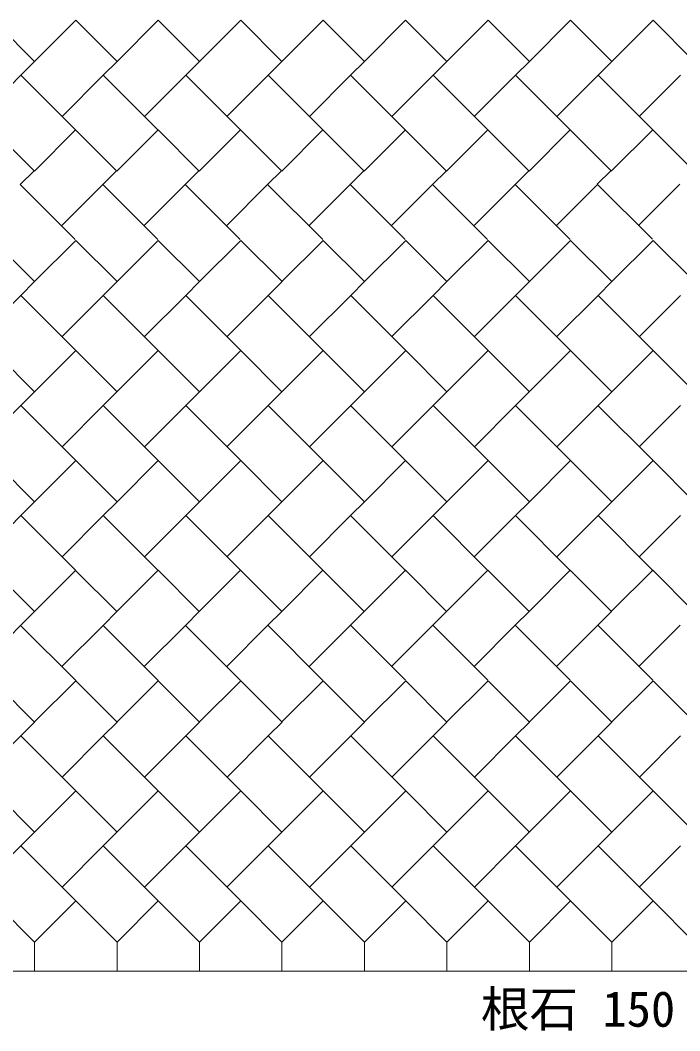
# Model space of a CAD drawing. Units: millimetres, scale not verified. Extents: x 13829 to 52926, y 6915 to 18132.
# Drawn here: x 20051 to 23442, y 7436 to 12632 of the extents above; entities that cross this region are included whole.
import ezdxf
from ezdxf.enums import TextEntityAlignment as Align

# ---------------------------------------------------------------- set-up
doc = ezdxf.new("R2010")
doc.units = ezdxf.units.MM
doc.header["$LTSCALE"] = 100
doc.layers.add('0_2', color=4, linetype='Continuous', lineweight=18)
doc.styles.add('ＭＳ ゴシック-5.0-0.0', font='')
doc.styles.get('ＭＳ ゴシック-5.0-0.0').set_extended_font_data('ＭＳ ゴシック-5.0-0.0')

msp = doc.modelspace()

# ---------------------------------------------------------------- linework, layer by layer
at = {"layer": '0_2'}
for p, q in [((20124.6, 12419.7), (19912.6, 12631.7)), ((20336.6, 12631.7), (20124.6, 12419.7)), ((20548.6, 12419.7), (20336.6, 12631.7)), ((20760.6, 12631.7), (20548.6, 12419.7)), ((20972.6, 12419.7), (20760.6, 12631.7)), ((21184.6, 12631.6), (20972.6, 12419.7)), ((21396.6, 12419.6), (21184.6, 12631.6)), ((21608.5, 12631.6), (21396.6, 12419.6)), ((21820.5, 12419.6), (21608.5, 12631.6)), ((22032.5, 12631.6), (21820.5, 12419.6)), ((22244.5, 12419.6), (22032.5, 12631.6)), ((22456.5, 12631.6), (22244.5, 12419.6)), ((22668.5, 12419.6), (22456.5, 12631.6)), ((22880.5, 12631.5), (22668.5, 12419.6)), ((23092.5, 12419.5), (22880.5, 12631.5)), ((23304.4, 12631.5), (23092.5, 12419.5)), ((23516.4, 12419.5), (23304.4, 12631.5)), ((20053.8, 12348.8), (20124.6, 12419.7)), ((20477.7, 12348.8), (20548.6, 12419.7)), ((20901.7, 12348.8), (20972.6, 12419.7)), ((21325.7, 12348.8), (21396.6, 12419.6)), ((21749.7, 12348.7), (21820.5, 12419.6)), ((22173.6, 12348.7), (22244.5, 12419.6)), ((22597.6, 12348.7), (22668.5, 12419.6)), ((23021.6, 12348.7), (23092.5, 12419.5)), ((20053.8, 12348.8), (19841.8, 12136.9)), ((20336.8, 12065.8), (20053.8, 12348.8)), ((20477.7, 12348.8), (20265.8, 12136.8)), ((20760.7, 12065.8), (20477.7, 12348.8)), ((20901.7, 12348.8), (20689.7, 12136.8)), ((21184.7, 12065.8), (20901.7, 12348.8)), ((21325.7, 12348.8), (21113.7, 12136.8)), ((21608.7, 12065.8), (21325.7, 12348.8)), ((21749.7, 12348.7), (21537.7, 12136.8)), ((22242.8, 11855.6), (21749.7, 12348.7)), ((22173.6, 12348.7), (21961.7, 12136.7)), ((22456.6, 12065.7), (22173.6, 12348.7)), ((22597.6, 12348.7), (22385.6, 12136.7)), ((22880.6, 12065.7), (22597.6, 12348.7)), ((23021.6, 12348.7), (22809.6, 12136.7)), ((23304.6, 12065.7), (23021.6, 12348.7)), ((23445.6, 12348.6), (23233.6, 12136.7)), ((20123.9, 11855.2), (19911.9, 12067.2)), ((20123.8, 11855.4), (20335.8, 12067.3)), ((20547.8, 11855.3), (20335.8, 12067.3)), ((20547.6, 11855.6), (20759.6, 12067.5)), ((20971.6, 11855.5), (20759.6, 12067.5)), ((20971.5, 11855.7), (21183.5, 12067.7)), ((21395.5, 11855.7), (21183.5, 12067.7)), ((21395.4, 11855.9), (21607.4, 12067.9)), ((21819.4, 11855.9), (21607.4, 12067.9)), ((21819.2, 11856.1), (22031.2, 12068.1)), ((22242.8, 11855.6), (22455.2, 12068.1)), ((22667.1, 11856.3), (22455.1, 12068.3)), ((22667.2, 11856.1), (22879.2, 12068)), ((23091, 11856.4), (22879, 12068.4)), ((23090.9, 11856.7), (23302.8, 12068.6)), ((23514.8, 11856.6), (23302.8, 12068.6)), ((20050.9, 11787.2), (20121.8, 11858.1)), ((20474.9, 11787.2), (20545.8, 11858.1)), ((20898.9, 11787.2), (20969.8, 11858.1)), ((21322.9, 11787.2), (21393.8, 11858.1)), ((21746.9, 11787.2), (21817.8, 11858.1)), ((22170.9, 11787.2), (22241.8, 11858.1)), ((22594.9, 11787.2), (22665.8, 11858.1)), ((23018, 11788.5), (23088.8, 11859.4)), ((20333.9, 11504.2), (20050.9, 11787.2)), ((20474.8, 11787.4), (20262.8, 11575.4)), ((20757.9, 11504.2), (20474.9, 11787.2)), ((20898.8, 11787.4), (20686.8, 11575.4)), ((21181.9, 11504.2), (20898.9, 11787.2)), ((21322.8, 11787.4), (21110.8, 11575.4)), ((21605.9, 11504.2), (21322.9, 11787.2)), ((21746.8, 11787.4), (21534.8, 11575.4)), ((22029.9, 11504.2), (21746.9, 11787.2)), ((22170.8, 11787.4), (21958.8, 11575.4)), ((22453.9, 11504.2), (22170.9, 11787.2)), ((22594.8, 11787.4), (22382.8, 11575.4)), ((22877.9, 11504.2), (22594.9, 11787.2)), ((23018.8, 11787.4), (22806.8, 11575.4)), ((23301, 11505.5), (23018, 11788.5)), ((23441.9, 11788.7), (23229.9, 11576.7)), ((20125, 11287.7), (19912.8, 11499.9)), ((20124.8, 11287.9), (20336.8, 11499.9)), ((20549, 11287.7), (20336.8, 11499.9)), ((20548.8, 11287.9), (20760.8, 11499.9)), ((20973, 11287.7), (20760.8, 11499.9)), ((20972.8, 11287.9), (21184.8, 11499.9)), ((21397, 11287.7), (21184.8, 11499.9)), ((21396.8, 11287.9), (21608.8, 11499.9)), ((21821, 11287.7), (21608.8, 11499.9)), ((21820.8, 11287.9), (22032.8, 11499.9)), ((22245, 11287.7), (22032.8, 11499.9)), ((22244.8, 11287.9), (22456.8, 11499.9)), ((22669, 11287.7), (22456.8, 11499.9)), ((22668.8, 11287.9), (22880.8, 11499.9)), ((23093, 11287.7), (22880.8, 11499.9)), ((23092.8, 11287.9), (23304.8, 11499.9)), ((23517, 11287.7), (23304.8, 11499.9)), ((20054, 11216.7), (20125, 11287.7)), ((20478, 11216.7), (20549, 11287.7)), ((20902, 11216.7), (20973, 11287.7)), ((21326, 11216.7), (21397, 11287.7)), ((21750, 11216.7), (21821, 11287.7)), ((22174, 11216.7), (22245, 11287.7)), ((22598, 11216.7), (22669, 11287.7)), ((23022, 11216.7), (23093, 11287.7)), ((19842.1, 11004.9), (20054, 11216.7)), ((20336.9, 10934), (20053.9, 11217)), ((20266.1, 11004.9), (20478, 11216.7)), ((20760.9, 10934), (20477.9, 11217)), ((20690.1, 11004.9), (20902, 11216.7)), ((21184.9, 10934), (20901.9, 11217)), ((21114.1, 11004.9), (21326, 11216.7)), ((21608.9, 10934), (21325.9, 11217)), ((21538.1, 11004.9), (21750, 11216.7)), ((22032.9, 10934), (21749.9, 11217)), ((21962.1, 11004.9), (22174, 11216.7)), ((22456.9, 10934), (22173.9, 11217)), ((22386.1, 11004.9), (22598, 11216.7)), ((22880.9, 10934), (22597.9, 11217)), ((22810.1, 11004.9), (23022, 11216.7)), ((23304.9, 10934), (23021.9, 11217)), ((23234.1, 11004.9), (23446, 11216.7)), ((19912.8, 10933.9), (20124.8, 10721.9)), ((20054, 10651), (20336.8, 10933.9)), ((20336.8, 10933.9), (20548.8, 10721.9)), ((20478, 10651), (20760.8, 10933.9)), ((20760.8, 10933.9), (20972.8, 10721.9)), ((20902, 10651), (21184.8, 10933.9)), ((21184.8, 10933.9), (21396.8, 10721.9)), ((21326, 10651), (21608.8, 10933.9)), ((21608.8, 10933.9), (21820.8, 10721.9)), ((21750, 10651), (22032.8, 10933.9)), ((22032.8, 10933.9), (22244.8, 10721.9)), ((22174, 10651), (22456.8, 10933.9)), ((22456.8, 10933.9), (22668.8, 10721.9)), ((22598, 10651), (22880.8, 10933.9)), ((22880.8, 10933.9), (23092.8, 10721.9)), ((23022, 10651), (23304.8, 10933.9)), ((23304.8, 10933.9), (23516.8, 10721.9)), ((19841.8, 10438.9), (20054, 10651)), ((20336.6, 10367.7), (20053.6, 10650.7)), ((20265.8, 10438.9), (20478, 10651)), ((20760.6, 10367.7), (20477.6, 10650.7)), ((20689.8, 10438.9), (20902, 10651)), ((21113.8, 10438.9), (21326, 10651)), ((21537.8, 10438.9), (21750, 10651)), ((21961.8, 10438.9), (22174, 10651)), ((22385.8, 10438.9), (22598, 10651)), ((22809.8, 10438.9), (23022, 10651)), ((23233.8, 10438.9), (23446, 10651)), ((21184.6, 10367.6), (20901.6, 10650.6)), ((21608.5, 10367.6), (21325.5, 10650.6)), ((22032.5, 10367.6), (21749.5, 10650.6)), ((22456.5, 10367.6), (22173.5, 10650.6)), ((22880.5, 10367.5), (22597.5, 10650.5)), ((23304.4, 10367.5), (23021.4, 10650.5)), ((20124.6, 10155.7), (19912.6, 10367.7)), ((20336.6, 10367.7), (20124.6, 10155.7)), ((20548.6, 10155.7), (20336.6, 10367.7)), ((20760.6, 10367.7), (20548.6, 10155.7)), ((20972.6, 10155.7), (20760.6, 10367.7)), ((21184.6, 10367.6), (20972.6, 10155.7)), ((21396.6, 10155.6), (21184.6, 10367.6)), ((21608.5, 10367.6), (21396.6, 10155.6)), ((21820.5, 10155.6), (21608.5, 10367.6)), ((22032.5, 10367.6), (21820.5, 10155.6)), ((22244.5, 10155.6), (22032.5, 10367.6)), ((22456.5, 10367.6), (22244.5, 10155.6)), ((22668.5, 10155.6), (22456.5, 10367.6)), ((22880.5, 10367.5), (22668.5, 10155.6)), ((23092.5, 10155.5), (22880.5, 10367.5)), ((23304.4, 10367.5), (23092.5, 10155.5)), ((23516.4, 10155.5), (23304.4, 10367.5)), ((20053.8, 10084.8), (20124.6, 10155.7)), ((20477.7, 10084.8), (20548.6, 10155.7)), ((20901.7, 10084.8), (20972.6, 10155.7)), ((21325.7, 10084.8), (21396.6, 10155.6)), ((21749.7, 10084.7), (21820.5, 10155.6)), ((22173.6, 10084.7), (22244.5, 10155.6)), ((22597.6, 10084.7), (22668.5, 10155.6)), ((23021.6, 10084.7), (23092.5, 10155.5)), ((20053.8, 10084.8), (19841.8, 9872.9)), ((20336.8, 9801.8), (20053.8, 10084.8)), ((20477.7, 10084.8), (20265.8, 9872.8)), ((20760.7, 9801.8), (20477.7, 10084.8)), ((20901.7, 10084.8), (20689.7, 9872.8)), ((21184.7, 9801.8), (20901.7, 10084.8)), ((21325.7, 10084.8), (21113.7, 9872.8)), ((21608.7, 9801.8), (21325.7, 10084.8)), ((21749.7, 10084.7), (21537.7, 9872.8)), ((22032.7, 9801.7), (21749.7, 10084.7)), ((22173.6, 10084.7), (21961.7, 9872.7)), ((22456.6, 9801.7), (22173.6, 10084.7)), ((22597.6, 10084.7), (22385.6, 9872.7)), ((22880.6, 9801.7), (22597.6, 10084.7)), ((23021.6, 10084.7), (22809.6, 9872.7)), ((23304.6, 9801.7), (23021.6, 10084.7)), ((23445.6, 10084.6), (23233.6, 9872.7)), ((20123.9, 9591.2), (19911.9, 9803.2)), ((20123.8, 9591.4), (20335.8, 9803.3)), ((20547.8, 9591.3), (20335.8, 9803.3)), ((20547.6, 9591.6), (20759.6, 9803.5)), ((20971.6, 9591.5), (20759.6, 9803.5)), ((20971.5, 9591.7), (21183.5, 9803.7)), ((21395.5, 9591.7), (21183.5, 9803.7)), ((21395.4, 9591.9), (21607.4, 9803.9)), ((21819.4, 9591.9), (21607.4, 9803.9)), ((21819.2, 9592.1), (22031.2, 9804.1)), ((22243.2, 9592.1), (22031.2, 9804.1)), ((22243.1, 9592.3), (22455.1, 9804.3)), ((22667.1, 9592.3), (22455.1, 9804.3)), ((22667, 9592.5), (22879, 9804.4)), ((23091, 9592.4), (22879, 9804.4)), ((23090.9, 9592.7), (23302.8, 9804.6)), ((23514.8, 9592.6), (23302.8, 9804.6)), ((20053, 9520.3), (20123.9, 9591.2)), ((20476.9, 9520.5), (20547.8, 9591.3)), ((20900.8, 9520.7), (20971.6, 9591.5)), ((21324.6, 9520.9), (21395.5, 9591.7)), ((21748.5, 9521.1), (21819.4, 9591.9)), ((22172.4, 9521.2), (22243.2, 9592.1)), ((22596.2, 9521.4), (22667.1, 9592.3)), ((23020.1, 9521.6), (23091, 9592.4)), ((20053, 9520.3), (19841, 9308.3)), ((20336, 9237.3), (20053, 9520.3)), ((20476.9, 9520.5), (20264.9, 9308.5)), ((20759.9, 9237.5), (20476.9, 9520.5)), ((20900.8, 9520.7), (20688.8, 9308.7)), ((21183.8, 9237.7), (20900.8, 9520.7)), ((21324.6, 9520.9), (21112.6, 9308.9)), ((21607.6, 9237.9), (21324.6, 9520.9)), ((21748.5, 9521.1), (21536.5, 9309.1)), ((22031.5, 9238.1), (21748.5, 9521.1)), ((22172.4, 9521.2), (21960.4, 9309.2)), ((22455.4, 9238.2), (22172.4, 9521.2)), ((22596.2, 9521.4), (22384.2, 9309.4)), ((22879.2, 9238.4), (22596.2, 9521.4)), ((23020.1, 9521.6), (22808.1, 9309.6)), ((23303.1, 9238.6), (23020.1, 9521.6)), ((23444, 9521.8), (23232, 9309.8)), ((20125, 9023.7), (19912.8, 9235.9)), ((20124.8, 9023.9), (20336.8, 9235.9)), ((20549, 9023.7), (20336.8, 9235.9)), ((20548.8, 9023.9), (20760.8, 9235.9)), ((20973, 9023.7), (20760.8, 9235.9)), ((20972.8, 9023.9), (21184.8, 9235.9)), ((21397, 9023.7), (21184.8, 9235.9)), ((21396.8, 9023.9), (21608.8, 9235.9)), ((21821, 9023.7), (21608.8, 9235.9)), ((21820.8, 9023.9), (22032.8, 9235.9)), ((22245, 9023.7), (22032.8, 9235.9)), ((22244.8, 9023.9), (22456.8, 9235.9)), ((22669, 9023.7), (22456.8, 9235.9)), ((22668.8, 9023.9), (22880.8, 9235.9)), ((23093, 9023.7), (22880.8, 9235.9)), ((23092.8, 9023.9), (23304.8, 9235.9)), ((23517, 9023.7), (23304.8, 9235.9)), ((20054, 8952.7), (20125, 9023.7)), ((20478, 8952.7), (20549, 9023.7)), ((20902, 8952.7), (20973, 9023.7)), ((21326, 8952.7), (21397, 9023.7)), ((21750, 8952.7), (21821, 9023.7)), ((22174, 8952.7), (22245, 9023.7)), ((22598, 8952.7), (22669, 9023.7)), ((23022, 8952.7), (23093, 9023.7)), ((19842.1, 8740.9), (20054, 8952.7)), ((20336.9, 8670), (20053.9, 8953)), ((20266.1, 8740.9), (20478, 8952.7)), ((20760.9, 8670), (20477.9, 8953)), ((20690.1, 8740.9), (20902, 8952.7)), ((21184.9, 8670), (20901.9, 8953)), ((21114.1, 8740.9), (21326, 8952.7)), ((21608.9, 8670), (21325.9, 8953)), ((21538.1, 8740.9), (21750, 8952.7)), ((22032.9, 8670), (21749.9, 8953)), ((21962.1, 8740.9), (22174, 8952.7)), ((22456.9, 8670), (22173.9, 8953)), ((22386.1, 8740.9), (22598, 8952.7)), ((22880.9, 8670), (22597.9, 8953)), ((22810.1, 8740.9), (23022, 8952.7)), ((23304.9, 8670), (23021.9, 8953)), ((23234.1, 8740.9), (23446, 8952.7)), ((19912.8, 8669.9), (20124.8, 8457.9)), ((20054, 8387), (20336.8, 8669.9)), ((20336.8, 8669.9), (20548.8, 8457.9)), ((20478, 8387), (20760.8, 8669.9)), ((20760.8, 8669.9), (20972.8, 8457.9)), ((20902, 8387), (21184.8, 8669.9)), ((21184.8, 8669.9), (21396.8, 8457.9)), ((21326, 8387), (21608.8, 8669.9)), ((21608.8, 8669.9), (21820.8, 8457.9)), ((21750, 8387), (22032.8, 8669.9)), ((22032.8, 8669.9), (22244.8, 8457.9)), ((22174, 8387), (22456.8, 8669.9)), ((22456.8, 8669.9), (22668.8, 8457.9)), ((22598, 8387), (22880.8, 8669.9)), ((22880.8, 8669.9), (23092.8, 8457.9)), ((23022, 8387), (23304.8, 8669.9)), ((23304.8, 8669.9), (23516.8, 8457.9)), ((19841.8, 8174.9), (20054, 8387)), ((20336.8, 8104.2), (20054, 8387)), ((20265.8, 8174.9), (20478, 8387)), ((20760.8, 8104.2), (20478, 8387)), ((20689.8, 8174.9), (20902, 8387)), ((21184.8, 8104.2), (20902, 8387)), ((21113.8, 8174.9), (21326, 8387)), ((21608.8, 8104.2), (21326, 8387)), ((21537.8, 8174.9), (21750, 8387)), ((22032.8, 8104.2), (21750, 8387)), ((21961.8, 8174.9), (22174, 8387)), ((22456.8, 8104.2), (22174, 8387)), ((22385.8, 8174.9), (22598, 8387)), ((22880.8, 8104.2), (22598, 8387)), ((22809.8, 8174.9), (23022, 8387)), ((23304.8, 8104.2), (23022, 8387)), ((23233.8, 8174.9), (23446, 8387)), ((20124.7, 7892.1), (19912.8, 8104.2)), ((20336.8, 8104.2), (20124.7, 7892.1)), ((20548.7, 7892.1), (20336.8, 8104.2)), ((20760.8, 8104.2), (20548.7, 7892.1)), ((20972.7, 7892.1), (20760.8, 8104.2)), ((21184.8, 8104.2), (20972.7, 7892.1)), ((21396.7, 7892.1), (21184.8, 8104.2)), ((21608.8, 8104.2), (21396.7, 7892.1)), ((21820.7, 7892.1), (21608.8, 8104.2)), ((22032.8, 8104.2), (21820.7, 7892.1)), ((22244.7, 7892.1), (22032.8, 8104.2)), ((22456.8, 8104.2), (22244.7, 7892.1)), ((22668.7, 7892.1), (22456.8, 8104.2)), ((22880.8, 8104.2), (22668.7, 7892.1)), ((23092.7, 7892.1), (22880.8, 8104.2)), ((23304.8, 8104.2), (23092.7, 7892.1)), ((23516.7, 7892.1), (23304.8, 8104.2)), ((20124.7, 7742.1), (20124.7, 7892.1)), ((20548.7, 7742.1), (20548.7, 7892.1)), ((20972.7, 7742.1), (20972.7, 7892.1)), ((21396.7, 7742.1), (21396.7, 7892.1)), ((21820.7, 7742.1), (21820.7, 7892.1)), ((22244.7, 7742.1), (22244.7, 7892.1)), ((22668.7, 7742.1), (22668.7, 7892.1)), ((23092.7, 7742.1), (23092.7, 7892.1)), ((16349.7, 7742.1), (29765.7, 7742.1))]:
    msp.add_line(p, q, dxfattribs=at)

# ---------------------------------------------------------------- texts
at = {"layer": '0_2', "color": 7, "style": 'ＭＳ ゴシック-5.0-0.0'}
msp.add_text('根石 150', height=183.3, dxfattribs=at).set_placement((22419.5, 7402), align=Align.BOTTOM_LEFT)

doc.saveas('drawing.dxf')
